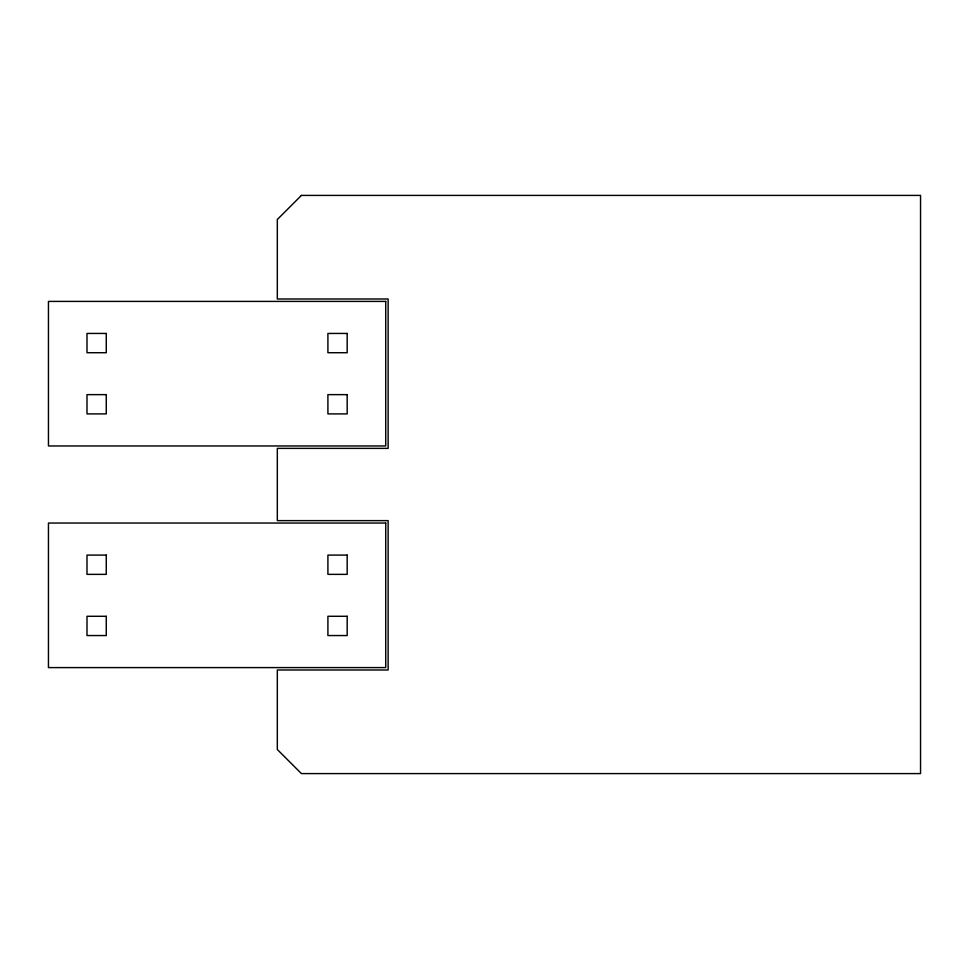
<?xml version="1.0" encoding="UTF-8"?>
<svg xmlns="http://www.w3.org/2000/svg" width="969" height="969" viewBox="0 0 969 969"><rect width="100%" height="100%" fill="white"/><g stroke="black" fill="none" stroke-linecap="round" stroke-linejoin="round"><path stroke-width="1.45" d="M301.407 195.411L277.316 219.503L277.316 298.997L388.133 298.997L388.133 448.368L277.316 448.368L277.316 520.632L388.133 520.632L388.133 670.003L277.316 670.003L277.316 749.497L301.407 773.589L920.55 773.589L920.55 195.411L301.407 195.411M385.723 301.407L48.45 301.407L48.45 445.958L385.723 445.958L385.723 301.407M106.263 333.445L86.992 333.445L86.992 352.716L106.263 352.716L106.263 333.445M347.181 333.445L327.91 333.445L327.91 352.716L347.181 352.716L347.181 333.445M106.263 394.637L86.992 394.637L86.992 413.908L106.263 413.908L106.263 394.637M347.181 394.637L327.91 394.637L327.91 413.908L347.181 413.908L347.181 394.637M385.723 523.042L48.45 523.042L48.45 667.593L385.723 667.593L385.723 523.042M106.263 555.092L86.992 555.092L86.992 574.363L106.263 574.363L106.263 555.092M347.181 555.092L327.91 555.092L327.91 574.363L347.181 574.363L347.181 555.092M106.263 616.284L86.992 616.284L86.992 635.555L106.263 635.555L106.263 616.284M347.181 616.284L327.91 616.284L327.91 635.555L347.181 635.555L347.181 616.284"/></g></svg>
